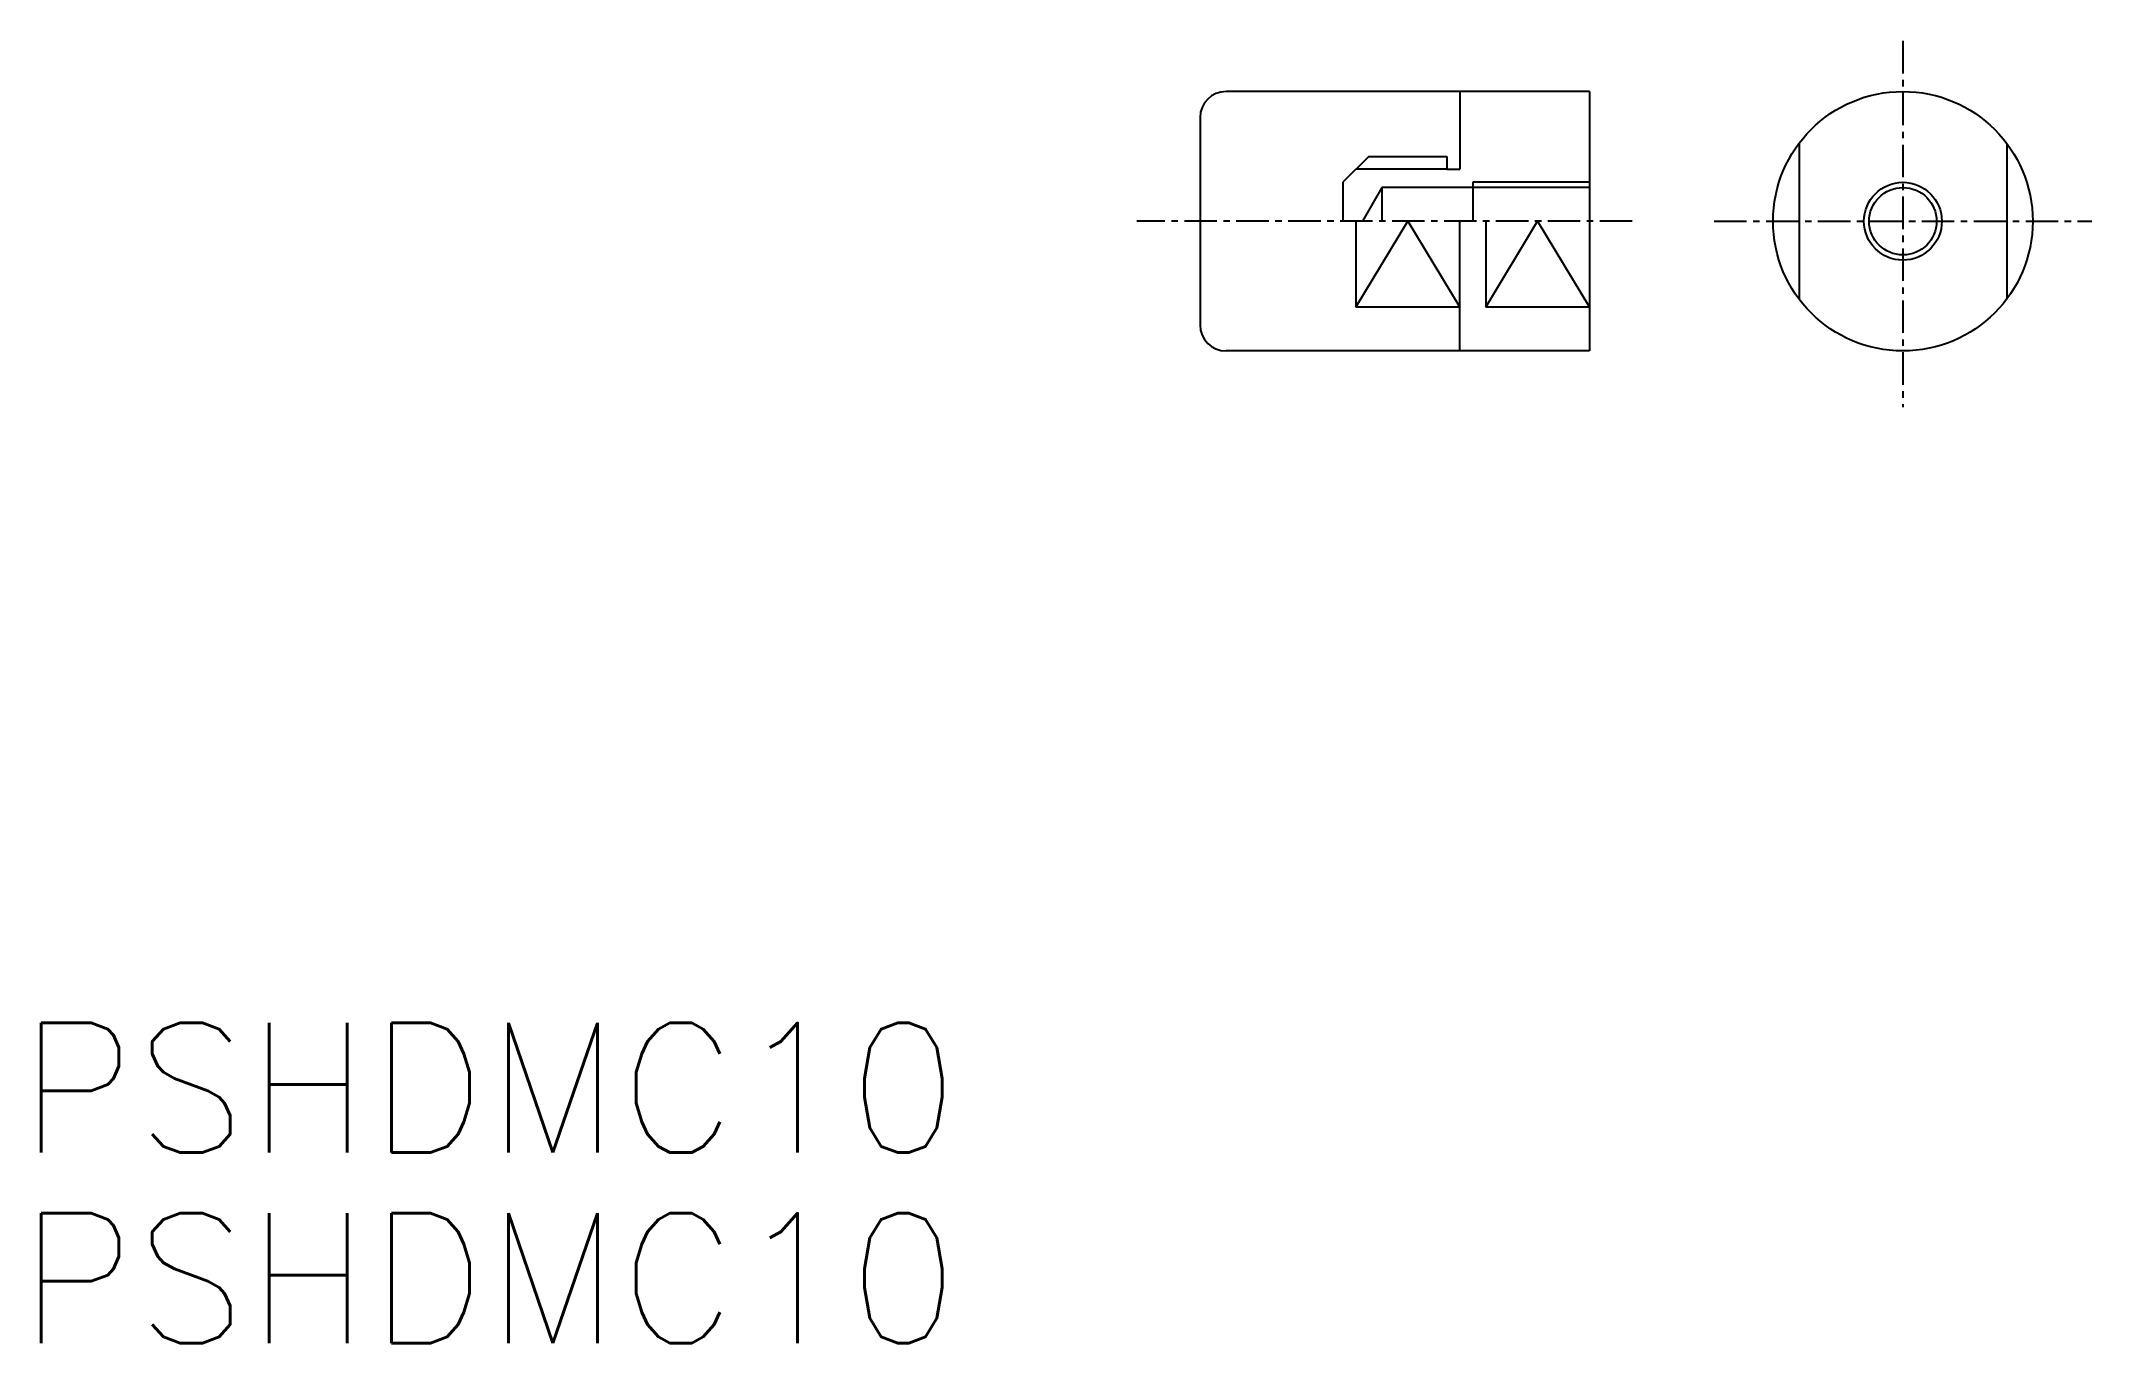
# Model space of a CAD drawing. Extents: x 361.6 to 440.6, y -38.8 to 11.4.
import ezdxf

# ---------------------------------------------------------------- set-up
doc = ezdxf.new("R2010")
doc.units = 0
doc.linetypes.add('CENTER', pattern=[2, 1.25, -0.25, 0.25, -0.25])
doc.layers.get('0').update_dxf_attribs({"linetype": 'CONTINUOUS'})
doc.layers.add('CENTER', color=1, linetype='CENTER')
doc.styles.get("Standard").update_dxf_attribs({"font": 'txt.shx'})

msp = doc.modelspace()

# ---------------------------------------------------------------- linework, layer by layer
at = {"color": 7, "linetype": 'CONTINUOUS'}
for p, q in [((421.235, 9.404), (407.235, 9.404)), ((416.235, 9.404), (416.235, 6.404)), ((421.235, 9.404), (421.235, -0.596)), ((406.235, 8.404), (406.235, 0.404)), ((429.304, 7.404), (429.304, 1.404)), ((437.304, 7.404), (437.304, 1.404)), ((412.735, 6.904), (411.735, 5.904)), ((415.735, 6.904), (415.735, 6.404)), ((411.735, 5.904), (411.735, 4.404)), ((413.235, 5.704), (412.484, 4.404)), ((413.235, 5.704), (413.235, 4.404)), ((421.235, 5.704), (413.235, 5.704)), ((416.735, 5.904), (416.735, 4.404)), ((412.235, 4.404), (412.235, 1.088)), ((416.235, -0.596), (416.235, 4.404)), ((417.235, 4.404), (417.235, 1.088)), ((416.235, 1.088), (412.235, 1.088)), ((421.235, 1.088), (417.235, 1.088)), ((421.235, -0.596), (407.235, -0.596))]:
    msp.add_line(p, q, dxfattribs=at)
at = {"color": 3, "linetype": 'CONTINUOUS'}
for p, q in [((415.735, 6.404), (412.235, 6.404)), ((421.235, 5.904), (416.735, 5.904)), ((412.235, 1.088), (414.235, 4.404)), ((414.235, 4.404), (416.235, 1.088)), ((417.235, 1.088), (419.235, 4.404)), ((419.235, 4.404), (421.235, 1.088))]:
    msp.add_line(p, q, dxfattribs=at)
at = {"linetype": 'CONTINUOUS'}
for p, q in [((412.735, 6.904), (415.735, 6.904)), ((415.735, 6.404), (416.235, 6.404))]:
    msp.add_line(p, q, dxfattribs=at)
at = {"color": 7, "linetype": 'CONTINUOUS'}
for radius in [5, 1.3]:
    msp.add_circle((433.304, 4.404), radius, dxfattribs=at)
at = {"color": 3, "linetype": 'CONTINUOUS'}
msp.add_circle((433.304, 4.404), 1.5, dxfattribs=at)
at = {"color": 7, "linetype": 'CONTINUOUS'}
for centre, start, end in [((407.235, 8.404), 90, 180), ((407.235, 0.404), 180, 270)]:
    msp.add_arc(centre, 1, start, end, dxfattribs=at)
at = {"layer": 'CENTER', "color": 1, "linetype": 'CENTER'}
for p, q in [((433.304, 11.351), (433.304, -2.758)), ((422.879, 4.404), (403.791, 4.404)), ((426.034, 4.404), (440.587, 4.404))]:
    msp.add_line(p, q, dxfattribs=at)

# ---------------------------------------------------------------- texts
at = {"color": 7, "linetype": 'CONTINUOUS'}
for p in [(360.731, -31.495), (360.731, -38.834)]:
    msp.add_text('PSHDMC10', height=5, dxfattribs=at).set_placement(p)

doc.saveas('drawing.dxf')
